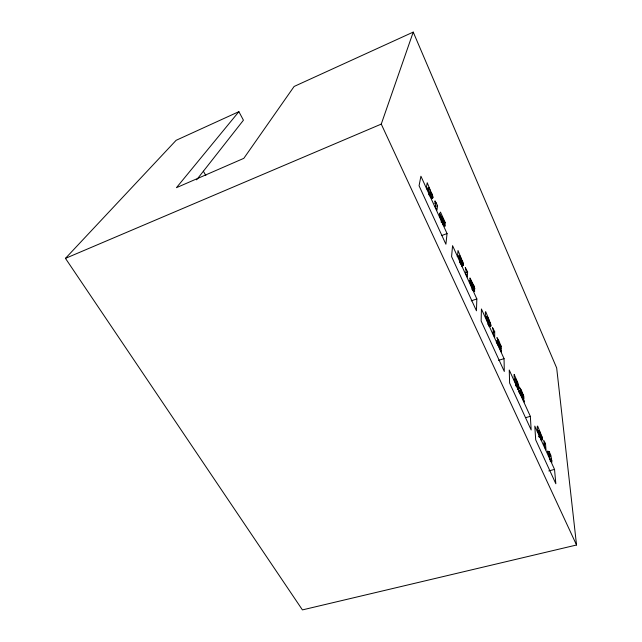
<?xml version="1.0" encoding="UTF-8"?>
<svg xmlns="http://www.w3.org/2000/svg" width="642" height="642" viewBox="0 0 642 642"><rect width="100%" height="100%" fill="white"/><g stroke="black" fill="none" stroke-linecap="round" stroke-linejoin="round"><path stroke-width="0.96" d="M487.27 316.57C488.674 326.714 490.632 321.674 487.27 316.57L485.424 317.18M519.153 388.763L518.086 383.418L514.162 374.39C513.608 378.266 516.12 387.736 519.153 388.763L517.356 389.309M476.837 298.931L476.452 310.792L451.575 256.591L452.57 245.677L476.837 298.931L471.212 300.857M432.925 197.648C431.32 202.126 427.363 186.324 426.44 187.199L427.211 182.721L432.668 195.954L432.925 197.648L431.263 198.29M467.617 271.887L467.344 277.007L465.827 273.693L466.02 270.386L465.265 267.489L467.617 271.887L465.747 272.545M459.616 255.556L459.431 258.044C462.978 266.31 461.478 258.092 459.616 255.556L457.184 256.431M490.913 326.024C489.332 329.137 483.819 312.75 485.697 311.683L490.544 323.496L490.913 326.024L489.068 326.634M539.111 430.67C540.925 441.078 541.96 435.107 539.111 430.67L537.354 431.167M447.049 233.56L445.901 244.249L419.066 185.771L420.911 176.205L447.049 233.56L441.72 235.534M445.171 222.429L445.042 223.56L441.327 216.033C450.419 235.494 440.661 223.047 439.409 213.69L443.141 222.092L439.682 213.69L440.468 212.085L445.171 222.429L443.534 223.047M437.555 205.657L436.929 210.223L435.3 206.652L435.717 203.707L434.811 201.925L434.971 200.802L437.555 205.657L435.091 206.604M463.436 265.459C461.205 267.65 459.118 255.789 457.602 255.628L458.003 250.54L463.131 263.019L463.436 265.459L461.55 266.133M428.864 187.873L428.495 190.072C432.146 198.683 431.071 191.027 428.864 187.873L426.376 188.844M238.88 111.668L176.117 140.317L65.46 258.365L302.422 609.9L576.54 545.002L381.26 124.099L413.231 32.1L294.124 86.461L243.816 158.341L176.454 187.673L238.88 111.668L243.438 120.206L196.629 179.832M522.516 394.718L519.683 387.728L521.208 389.943L523.695 396.082L523.968 398.57L521.135 393.875L524.137 400.472L524.217 402.02L519.595 391.877C519.45 388.314 524.747 396.395 520.726 395.255M65.46 258.365L381.26 124.099M428.824 194.735L430.485 194.085M428.984 194.879L432.002 193.699M429.907 195.85L432.387 194.887M430.188 196.917L432.668 195.954M431.199 197.511L432.852 196.869M434.618 203.45L436.263 202.816M440.332 217.911L441.977 217.293M440.99 221.939L442.643 221.321M442.169 222.02L443.815 221.402M442.595 223.111L444.232 222.493M442.932 224.082L444.577 223.464M443.189 224.933L444.834 224.315M443.357 225.655L445.002 225.037M459.648 261.816L462.473 260.804M459.632 262.305L461.261 261.719M459.768 262.409L461.574 261.663M459.881 262.385L461.502 261.808M460.025 262.979L462.85 261.968M460.314 264.031L463.131 263.019M461.446 264.624L463.331 263.95M461.542 265.435L463.428 264.761M472.022 286.404L473.884 285.754L474.791 289.109L474.021 288.563L472.151 289.213M472.368 287.319L474.229 286.677M472.624 288.098L474.486 287.455M471.87 289.093L474.663 288.122M472.905 289.317L474.767 288.675M472.52 290.192L474.39 289.55L474.021 288.563M488.418 323.062L490.255 322.461M487.792 324.411L490.544 323.496M488.915 325.045L490.753 324.435M489.035 325.887L490.873 325.277M492.863 332.235L494.685 331.641L492.526 327.645L493.289 330.518L493.297 334.121L494.701 337.227L494.685 331.641M496.266 342.363L498.104 341.769L499.933 344.874L496.916 337.604L498.585 340.108L501.193 346.536L501.394 348.919L498.32 343.735L501.506 350.741L501.53 352.201L496.627 341.432L496.908 340.404L498.104 341.769M496.748 343.213L498.577 342.619M497.317 344.289L499.147 343.695M498.056 345.508L500.591 344.754M499.107 346.279L500.929 345.693M499.38 347.113L501.193 346.536M498.553 360.363L504.05 358.637L481.42 308.987L481.139 321.008L504.299 371.453L504.05 358.637M513.905 379.695L515.703 379.141C518.768 383.86 517.348 389.453 515.703 379.141M516.649 385.056L518.439 384.518M515.43 385.569L517.227 385.023M516.04 386.356L518.728 385.545M517.155 387.03L518.945 386.492M517.292 387.896L519.089 387.359M517.364 388.691L519.161 388.145M519.426 390.48L521.208 389.943M518.704 391.797L520.501 391.259M519.94 391.58L521.721 391.05M519.073 392.374L520.871 391.837M519.514 393.153L521.312 392.615M520.044 394.148L521.834 393.61M521.328 394.878L523.11 394.349M520.598 395.103L522.387 394.573M521.657 395.793L523.439 395.263M521.914 396.612L523.695 396.082M525.87 417.613L530.34 416.321L509.242 370.033L509.612 383.025L531.167 429.979L530.34 416.321M538.518 436.343L540.283 435.846M539.184 436.817L540.941 436.319M539.16 437.05L540.925 436.552M539.32 437.387L541.944 436.648L537.611 426.031C535.219 427.54 544.28 448.236 541.944 436.648M540.42 438.093L542.169 437.603M540.572 438.976L542.329 438.486M540.668 439.802L542.426 439.305M543.734 443.999L545.483 443.51L543.662 440.219L544.761 447.129L545.997 449.833L545.483 443.51M547.441 452.137L549.183 451.663L550.892 455.427L551.976 462.152L550.242 459.158L547.538 451.053L549.183 451.663M549.48 459.696L551.221 459.223M550.098 461.044L551.839 460.571M548.814 470.923L554.528 469.398L534.786 426.095L535.709 439.882L555.844 483.747L554.528 469.398M203.362 171.181L205.841 175.531M413.231 32.1L556.67 367.946L576.54 545.002M473.884 285.754L469.872 277.954L472.857 284.727L472.993 285.529L471.429 282.279L473.01 287.809L469.543 279.888C469.005 281.862 476.131 297.206 474.39 289.55M549.833 454.271L548.79 453.894L550.042 456.647L549.833 454.271"/></g></svg>
